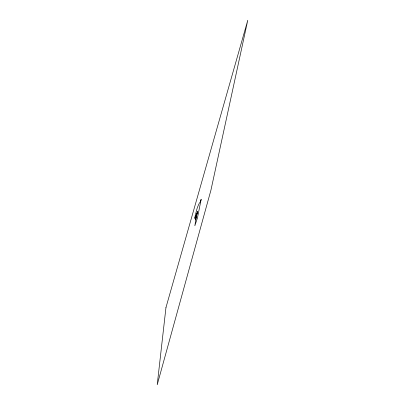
<?xml version="1.0" encoding="UTF-8"?>
<svg xmlns="http://www.w3.org/2000/svg" width="405" height="405" viewBox="0 0 405 405"><rect width="100%" height="100%" fill="white"/><g stroke="black" fill="none" stroke-linecap="round" stroke-linejoin="round"><path stroke-width="0.61" d="M197.513 211.82L195.514 219.262L197.513 211.82L196 217.156M195.863 217.606L195.797 217.885L197.519 211.678M196.749 213.688L195.296 219.895L196.278 216.994L194.851 225.762L197.473 217.849L201.169 199.255L200.703 200.855L200.789 200.389A20.62 0.724 -75.3 0 1 199.837 202.616A104.961 3.645 -74.9 0 0 197.144 208.256A8.105 0.299 -75.2 0 0 194.744 218.381L196.749 213.688M165.964 307.527L157.221 384.75L210.929 190.188L247.779 20.25L165.964 307.527"/></g></svg>
